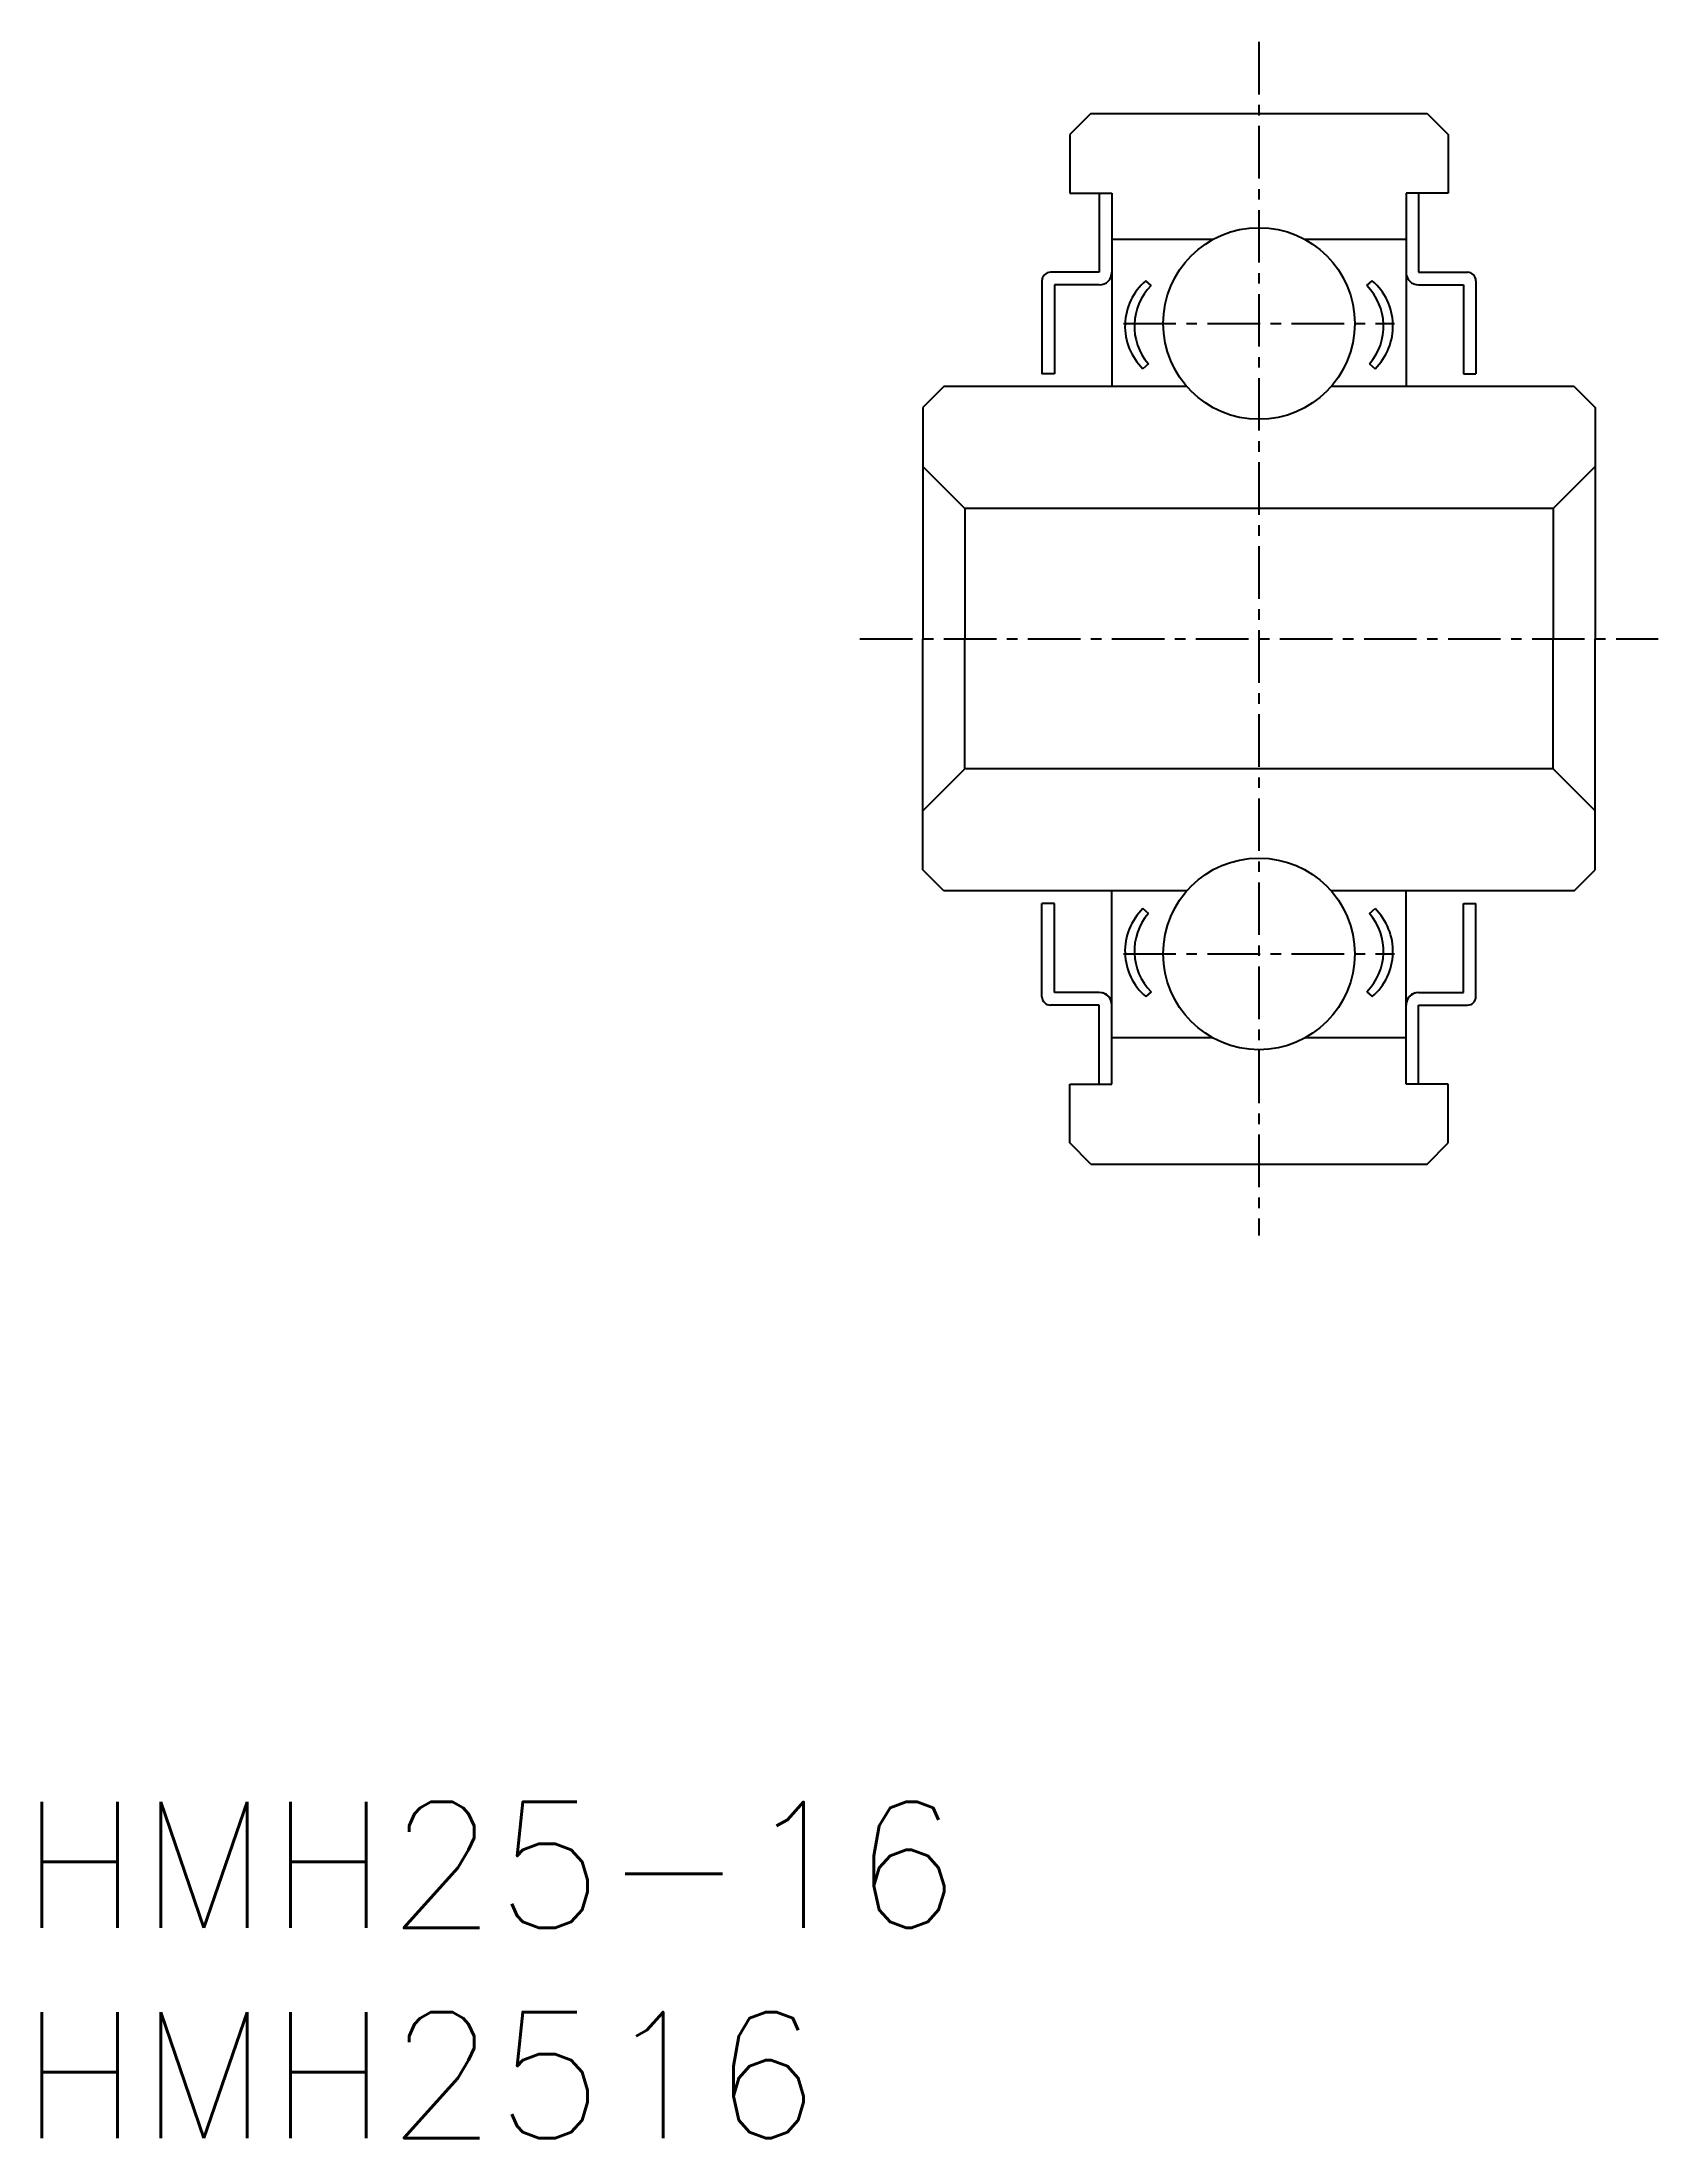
# Model space of a CAD drawing. Extents: x 47.7 to 86.1, y 34.8 to 84.7.
import ezdxf
from ezdxf.enums import TextEntityAlignment as Align

# ---------------------------------------------------------------- set-up
doc = ezdxf.new("R2010")
doc.units = 0
doc.linetypes.add('CENTER', pattern=[2, 1.25, -0.25, 0.25, -0.25])
doc.layers.get('0').update_dxf_attribs({"linetype": 'CONTINUOUS'})
doc.layers.add('CENTER', color=1, linetype='CENTER')
doc.styles.get("Standard").update_dxf_attribs({"font": 'txt.shx', "bigfont": 'extfont.shx'})

msp = doc.modelspace()

# ---------------------------------------------------------------- linework, layer by layer
at = {"color": 7, "linetype": 'CONTINUOUS'}
for p, q in [((72.642, 82.997), (72.142, 82.497)), ((72.642, 82.997), (80.642, 82.997)), ((80.642, 82.997), (81.142, 82.497)), ((72.142, 82.497), (72.142, 81.097)), ((81.142, 82.497), (81.142, 81.097)), ((72.142, 81.097), (73.142, 81.097)), ((72.842, 81.097), (72.842, 79.215)), ((73.142, 81.097), (73.142, 79.215)), ((81.142, 81.097), (80.142, 81.097)), ((80.142, 81.097), (80.142, 79.215)), ((80.442, 81.097), (80.442, 79.215)), ((75.547, 79.997), (73.142, 79.997)), ((80.142, 79.997), (77.737, 79.997)), ((71.477, 79.015), (71.477, 76.796)), ((72.842, 79.215), (71.677, 79.215)), ((72.842, 78.915), (71.777, 78.915)), ((71.777, 78.915), (71.777, 76.796)), ((73.142, 79.215), (73.142, 76.497)), ((74.074, 78.898), (73.947, 79.014)), ((79.21, 78.898), (79.337, 79.014)), ((80.142, 79.215), (80.142, 76.497)), ((80.442, 79.215), (81.607, 79.215)), ((80.442, 78.915), (81.507, 78.915)), ((81.507, 78.915), (81.507, 76.796)), ((81.807, 79.015), (81.807, 76.796)), ((74.01, 77.038), (73.88, 76.918)), ((79.273, 77.038), (79.404, 76.918)), ((69.142, 76.497), (68.642, 75.997)), ((74.924, 76.497), (69.142, 76.497)), ((71.777, 76.796), (71.477, 76.796)), ((71.477, 76.796), (71.477, 76.796)), ((84.142, 76.497), (78.359, 76.497)), ((81.507, 76.796), (81.807, 76.796)), ((81.807, 76.796), (81.807, 76.796)), ((84.142, 76.497), (84.642, 75.997)), ((68.642, 75.997), (68.642, 74.597)), ((84.642, 75.997), (84.642, 74.597)), ((68.642, 74.597), (68.642, 70.497)), ((68.642, 74.597), (69.642, 73.597)), ((84.642, 74.597), (83.642, 73.597)), ((84.642, 74.597), (84.642, 70.497)), ((69.642, 73.597), (69.642, 70.497)), ((83.642, 73.597), (69.642, 73.597)), ((83.642, 73.597), (83.642, 70.497)), ((68.642, 66.397), (68.642, 70.497)), ((69.642, 67.397), (69.642, 70.497)), ((83.642, 67.397), (83.642, 70.497)), ((84.642, 66.397), (84.642, 70.497)), ((68.642, 66.397), (69.642, 67.397)), ((83.642, 67.397), (69.642, 67.397)), ((84.642, 66.397), (83.642, 67.397)), ((68.642, 64.997), (68.642, 66.397)), ((84.642, 64.997), (84.642, 66.397)), ((69.142, 64.497), (68.642, 64.997)), ((84.142, 64.497), (84.642, 64.997)), ((74.924, 64.497), (69.142, 64.497)), ((73.142, 61.778), (73.142, 64.497)), ((84.142, 64.497), (78.359, 64.497)), ((80.142, 61.778), (80.142, 64.497)), ((71.777, 64.198), (71.477, 64.198)), ((71.477, 61.978), (71.477, 64.198)), ((71.777, 62.078), (71.777, 64.198)), ((74.01, 63.956), (73.88, 64.076)), ((79.273, 63.956), (79.404, 64.076)), ((81.507, 62.078), (81.507, 64.198)), ((81.507, 64.198), (81.807, 64.198)), ((81.807, 61.978), (81.807, 64.198)), ((81.807, 64.198), (81.807, 64.198)), ((72.842, 62.078), (71.777, 62.078)), ((74.074, 62.096), (73.947, 61.979)), ((79.21, 62.096), (79.337, 61.979)), ((80.442, 62.078), (81.507, 62.078)), ((72.842, 61.778), (71.677, 61.778)), ((72.842, 59.897), (72.842, 61.778)), ((72.842, 59.897), (72.842, 61.778)), ((73.142, 59.897), (73.142, 61.778)), ((80.142, 59.897), (80.142, 61.778)), ((80.442, 59.897), (80.442, 61.778)), ((80.442, 61.778), (81.607, 61.778)), ((80.442, 59.897), (80.442, 61.778)), ((75.547, 60.997), (73.142, 60.997)), ((80.142, 60.997), (77.737, 60.997)), ((72.142, 58.497), (72.142, 59.897)), ((72.142, 59.897), (73.142, 59.897)), ((81.142, 59.897), (80.142, 59.897)), ((81.142, 58.497), (81.142, 59.897)), ((72.642, 57.997), (72.142, 58.497)), ((80.642, 57.997), (81.142, 58.497)), ((72.642, 57.997), (80.642, 57.997))]:
    msp.add_line(p, q, dxfattribs=at)
for centre in [(76.642, 77.997), (76.642, 62.997)]:
    msp.add_circle(centre, 2.28, dxfattribs=at)
for centre, radius, start, end in [((71.677, 79.015), 0.2, 90, 180), ((72.842, 79.215), 0.3, 270, 0), ((74.878, 77.935), 1.425, 130.799, 225.5503), ((75.046, 77.933), 1.37, 135.2537, 220.8394), ((78.237, 77.933), 1.37, 319.1606, 44.7463), ((78.406, 77.935), 1.425, 314.4497, 49.201), ((80.442, 79.215), 0.3, 180, 270), ((81.607, 79.015), 0.2, 0, 90), ((74.878, 63.058), 1.425, 134.4497, 229.201), ((75.046, 63.06), 1.37, 139.1606, 224.7463), ((78.237, 63.06), 1.37, 315.2537, 40.8394), ((78.406, 63.058), 1.425, 310.799, 45.5503), ((71.677, 61.978), 0.2, 180, 270), ((72.842, 61.778), 0.3, 360, 90), ((72.842, 61.778), 0.3, 0, 74.0774), ((80.442, 61.778), 0.3, 90, 180), ((80.442, 61.778), 0.3, 105.9226, 180), ((81.607, 61.978), 0.2, 270, 0)]:
    msp.add_arc(centre, radius, start, end, dxfattribs=at)
at = {"layer": 'CENTER', "color": 1, "linetype": 'CENTER'}
for p, q in [((76.642, 84.697), (76.642, 56.297)), ((73.417, 77.997), (79.866, 77.997)), ((67.142, 70.497), (86.142, 70.497)), ((73.417, 62.997), (79.866, 62.997))]:
    msp.add_line(p, q, dxfattribs=at)

# ---------------------------------------------------------------- texts
at = {"color": 7, "linetype": 'CONTINUOUS'}
for s, p in [('HMH25-16', (47.16, 41.319)), ('HMH2516', (47.16, 36.319))]:
    msp.add_text(s, height=3, dxfattribs=at).set_placement(p, align=Align.MIDDLE_LEFT)

doc.saveas('drawing.dxf')
